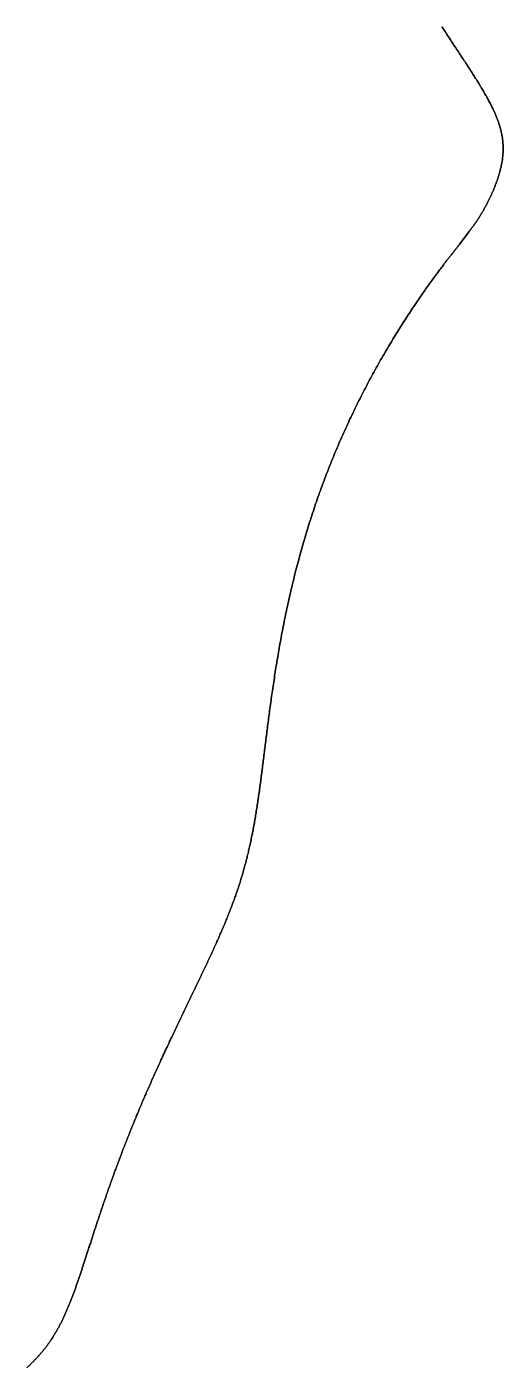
# Model space of a CAD drawing. Header units: inches. Extents: x 130170 to 284068, y 377793 to 804530.
# Drawn here: x 249009 to 249055.8, y 748651.7 to 748783.4 of the extents above; entities that cross this region are included whole.
import ezdxf

# ---------------------------------------------------------------- set-up
doc = ezdxf.new("R2010")
doc.units = ezdxf.units.IN
doc.header["$MEASUREMENT"] = 0
doc.layers.add('muni_il', color=7, linetype='Continuous')

msp = doc.modelspace()

# ---------------------------------------------------------------- linework, layer by layer
at = {"layer": 'muni_il'}
for points in [[(249049.77, 748783.36), (249049.86, 748783.22), (249049.95, 748783.08), (249050.05, 748782.93), (249050.14, 748782.79), (249050.23, 748782.65), (249050.33, 748782.51), (249050.42, 748782.37), (249050.51, 748782.23), (249050.6, 748782.09), (249050.69, 748781.96), (249050.78, 748781.82), (249050.87, 748781.69), (249050.95, 748781.55), (249051.04, 748781.42), (249051.13, 748781.29), (249051.21, 748781.16), (249051.3, 748781.03), (249051.39, 748780.9), (249051.47, 748780.77), (249051.55, 748780.64), (249051.64, 748780.52), (249051.72, 748780.39), (249051.8, 748780.26), (249051.88, 748780.14), (249051.96, 748780.02), (249052.04, 748779.9), (249052.12, 748779.77), (249052.2, 748779.65), (249052.28, 748779.53), (249052.36, 748779.42), (249052.43, 748779.3), (249052.51, 748779.18), (249052.58, 748779.06), (249052.66, 748778.95), (249052.73, 748778.84), (249052.8, 748778.72), (249052.87, 748778.61), (249052.94, 748778.5), (249053.01, 748778.39), (249053.08, 748778.28), (249053.15, 748778.17), (249053.22, 748778.06), (249053.29, 748777.95), (249053.35, 748777.84), (249053.42, 748777.74), (249053.48, 748777.63), (249053.54, 748777.53), (249053.61, 748777.43), (249053.67, 748777.32), (249053.73, 748777.22), (249053.79, 748777.12), (249053.85, 748777.02), (249053.91, 748776.92), (249053.96, 748776.82), (249054.02, 748776.72), (249054.07, 748776.62), (249054.13, 748776.53), (249054.18, 748776.43), (249054.24, 748776.34), (249054.29, 748776.24), (249054.34, 748776.15), (249054.39, 748776.05), (249054.44, 748775.96), (249054.49, 748775.87), (249054.53, 748775.78), (249054.58, 748775.69), (249054.62, 748775.6), (249054.67, 748775.51), (249054.71, 748775.42), (249054.76, 748775.33), (249054.8, 748775.24), (249054.84, 748775.16), (249054.88, 748775.07), (249054.92, 748774.99), (249054.96, 748774.9), (249054.99, 748774.82), (249055.03, 748774.73), (249055.06, 748774.65), (249055.1, 748774.56), (249055.13, 748774.48), (249055.17, 748774.4), (249055.2, 748774.32), (249055.23, 748774.24), (249055.26, 748774.16), (249055.29, 748774.08), (249055.32, 748774), (249055.34, 748773.92), (249055.37, 748773.84), (249055.4, 748773.76), (249055.42, 748773.68), (249055.44, 748773.6), (249055.47, 748773.53), (249055.49, 748773.45), (249055.51, 748773.37), (249055.53, 748773.3), (249055.55, 748773.22), (249055.57, 748773.14), (249055.59, 748773.07), (249055.6, 748772.99), (249055.62, 748772.92), (249055.64, 748772.84), (249055.65, 748772.77), (249055.66, 748772.7), (249055.68, 748772.62), (249055.69, 748772.55), (249055.7, 748772.48), (249055.71, 748772.4), (249055.72, 748772.33), (249055.73, 748772.26), (249055.74, 748772.18), (249055.75, 748772.11), (249055.75, 748772.04), (249055.76, 748771.97), (249055.76, 748771.9), (249055.77, 748771.82), (249055.77, 748771.75), (249055.78, 748771.68), (249055.78, 748771.61), (249055.78, 748771.54), (249055.78, 748771.47), (249055.78, 748771.4), (249055.78, 748771.33), (249055.78, 748771.26), (249055.78, 748771.19), (249055.78, 748771.12), (249055.77, 748771.05), (249055.77, 748770.97), (249055.76, 748770.9), (249055.76, 748770.83), (249055.75, 748770.76), (249055.75, 748770.69), (249055.74, 748770.62), (249055.73, 748770.55), (249055.72, 748770.48), (249055.72, 748770.41), (249055.71, 748770.34), (249055.7, 748770.27), (249055.69, 748770.2), (249055.67, 748770.14), (249055.66, 748770.07), (249055.65, 748770), (249055.64, 748769.93), (249055.62, 748769.86), (249055.61, 748769.79), (249055.6, 748769.72), (249055.58, 748769.65), (249055.57, 748769.58), (249055.55, 748769.51), (249055.53, 748769.44), (249055.52, 748769.37), (249055.5, 748769.3), (249055.48, 748769.23), (249055.46, 748769.16), (249055.44, 748769.09), (249055.42, 748769.02), (249055.4, 748768.95), (249055.38, 748768.88), (249055.36, 748768.81), (249055.34, 748768.75), (249055.32, 748768.68), (249055.3, 748768.61), (249055.28, 748768.54), (249055.26, 748768.47), (249055.23, 748768.4), (249055.21, 748768.33), (249055.19, 748768.26), (249055.16, 748768.2), (249055.14, 748768.13), (249055.11, 748768.06), (249055.09, 748767.99), (249055.06, 748767.92), (249055.04, 748767.86), (249055.01, 748767.79), (249054.98, 748767.72), (249054.96, 748767.65), (249054.93, 748767.59), (249054.9, 748767.52), (249054.88, 748767.45), (249054.85, 748767.39), (249054.82, 748767.32), (249054.79, 748767.25), (249054.76, 748767.19), (249054.74, 748767.12), (249054.71, 748767.06), (249054.68, 748766.99), (249054.65, 748766.93), (249054.62, 748766.86), (249054.59, 748766.8), (249054.56, 748766.73), (249054.53, 748766.67), (249054.5, 748766.61), (249054.47, 748766.55), (249054.44, 748766.48), (249054.41, 748766.42), (249054.38, 748766.36), (249054.35, 748766.3), (249054.32, 748766.24), (249054.29, 748766.18), (249054.26, 748766.12), (249054.23, 748766.06), (249054.2, 748766), (249054.17, 748765.94), (249054.14, 748765.88), (249054.11, 748765.82), (249054.08, 748765.77), (249054.05, 748765.71), (249054.02, 748765.65), (249053.99, 748765.6), (249053.96, 748765.54), (249053.93, 748765.49), (249053.9, 748765.44), (249053.87, 748765.38), (249053.84, 748765.33), (249053.81, 748765.28), (249053.78, 748765.23), (249053.75, 748765.18), (249053.72, 748765.13), (249053.69, 748765.08), (249053.66, 748765.03), (249053.63, 748764.98), (249053.6, 748764.93), (249053.57, 748764.88), (249053.55, 748764.84), (249053.52, 748764.79), (249053.49, 748764.75), (249053.46, 748764.7), (249053.43, 748764.66), (249053.41, 748764.62), (249053.38, 748764.57), (249053.35, 748764.53), (249053.33, 748764.49), (249053.3, 748764.45), (249053.27, 748764.41), (249053.25, 748764.37), (249053.22, 748764.33), (249053.2, 748764.29), (249053.17, 748764.26), (249053.15, 748764.22), (249053.12, 748764.18), (249053.1, 748764.15), (249053.07, 748764.11), (249053.05, 748764.08), (249053.02, 748764.05), (249053, 748764.01), (249052.98, 748763.98), (249052.95, 748763.95), (249052.93, 748763.91), (249052.91, 748763.88), (249052.89, 748763.85), (249052.86, 748763.82), (249052.84, 748763.79), (249052.82, 748763.76), (249052.8, 748763.73), (249052.78, 748763.71), (249052.76, 748763.68), (249052.73, 748763.65), (249052.71, 748763.62), (249052.69, 748763.59), (249052.67, 748763.57), (249052.65, 748763.54), (249052.63, 748763.52), (249052.61, 748763.49), (249052.59, 748763.46), (249052.58, 748763.44), (249052.56, 748763.42), (249052.54, 748763.39), (249052.52, 748763.37), (249052.5, 748763.34), (249052.48, 748763.32), (249052.47, 748763.3), (249052.45, 748763.28), (249052.43, 748763.25), (249052.42, 748763.23), (249052.4, 748763.21), (249051.46, 748761.96), (249051.41, 748761.89), (249051.38, 748761.86), (249051.36, 748761.82), (249051.33, 748761.79), (249051.31, 748761.76), (249051.29, 748761.73), (249051.26, 748761.69), (249051.24, 748761.66), (249051.21, 748761.63), (249051.19, 748761.6), (249051.17, 748761.57), (249051.14, 748761.54), (249051.12, 748761.51), (249051.09, 748761.48), (249051.07, 748761.45), (249051.04, 748761.41), (249051.02, 748761.38), (249050.99, 748761.34), (249050.96, 748761.31), (249050.93, 748761.27), (249050.9, 748761.23), (249050.87, 748761.19), (249050.83, 748761.15), (249050.8, 748761.1), (249050.76, 748761.06), (249050.73, 748761.01), (249050.69, 748760.96), (249050.65, 748760.91), (249050.6, 748760.86), (249050.56, 748760.8), (249050.52, 748760.75), (249050.47, 748760.69), (249050.42, 748760.63), (249050.37, 748760.56), (249050.32, 748760.5), (249050.27, 748760.43), (249050.21, 748760.36), (249050.16, 748760.29), (249050.1, 748760.21), (249050.04, 748760.14), (249049.98, 748760.06), (249049.92, 748759.97), (249049.85, 748759.89), (249049.79, 748759.8), (249049.72, 748759.71), (249049.65, 748759.62), (249049.58, 748759.53), (249049.51, 748759.43), (249049.44, 748759.34), (249049.36, 748759.23), (249049.29, 748759.13), (249049.21, 748759.03), (249049.13, 748758.92), (249049.05, 748758.81), (249048.97, 748758.7), (249048.88, 748758.58), (249048.8, 748758.47), (249048.71, 748758.35), (249048.63, 748758.23), (249048.54, 748758.1), (249048.45, 748757.98), (249048.36, 748757.85), (249048.27, 748757.72), (249048.17, 748757.59), (249048.08, 748757.46), (249047.99, 748757.32), (249047.89, 748757.19), (249047.79, 748757.05), (249047.7, 748756.91), (249047.6, 748756.76), (249047.5, 748756.62), (249047.4, 748756.47), (249047.3, 748756.33), (249047.2, 748756.18), (249047.1, 748756.02), (249046.99, 748755.87), (249046.89, 748755.72), (249046.79, 748755.56), (249046.68, 748755.4), (249046.58, 748755.24), (249046.47, 748755.08), (249046.37, 748754.92), (249046.26, 748754.76), (249046.16, 748754.59), (249046.05, 748754.42), (249045.94, 748754.25), (249045.83, 748754.09), (249045.73, 748753.91), (249045.62, 748753.74), (249045.51, 748753.57), (249045.4, 748753.39), (249045.29, 748753.22), (249045.18, 748753.04), (249045.07, 748752.86), (249044.96, 748752.68), (249044.85, 748752.5), (249044.75, 748752.32), (249044.64, 748752.14), (249044.53, 748751.95), (249044.42, 748751.77), (249044.31, 748751.58), (249044.2, 748751.4), (249044.09, 748751.21), (249043.98, 748751.02), (249043.87, 748750.83), (249043.76, 748750.64), (249043.65, 748750.45), (249043.54, 748750.25), (249043.44, 748750.06), (249043.33, 748749.87), (249043.22, 748749.67), (249043.11, 748749.48), (249043, 748749.28), (249042.9, 748749.08), (249042.79, 748748.88), (249042.68, 748748.68), (249042.58, 748748.48), (249042.47, 748748.28), (249042.36, 748748.08), (249042.26, 748747.88), (249042.15, 748747.68), (249042.05, 748747.48), (249041.94, 748747.27), (249041.84, 748747.07), (249041.74, 748746.86), (249041.63, 748746.66), (249041.53, 748746.45), (249041.43, 748746.24), (249041.33, 748746.04), (249041.22, 748745.83), (249041.12, 748745.62), (249041.02, 748745.41), (249040.92, 748745.2), (249040.82, 748744.99), (249040.72, 748744.78), (249040.63, 748744.57), (249040.53, 748744.36), (249040.43, 748744.15), (249040.33, 748743.93), (249040.24, 748743.72), (249040.14, 748743.51), (249040.04, 748743.29), (249039.95, 748743.08), (249039.86, 748742.86), (249039.76, 748742.65), (249039.67, 748742.43), (249039.58, 748742.22), (249039.48, 748742), (249039.39, 748741.79), (249039.3, 748741.57), (249039.21, 748741.35), (249039.12, 748741.13), (249039.03, 748740.92), (249038.94, 748740.7), (249038.86, 748740.48), (249038.77, 748740.26), (249038.68, 748740.04), (249038.6, 748739.82), (249038.51, 748739.6), (249038.43, 748739.38), (249038.34, 748739.16), (249038.26, 748738.94), (249038.18, 748738.72), (249038.09, 748738.5), (249038.01, 748738.28), (249037.93, 748738.06), (249037.85, 748737.83), (249037.77, 748737.61), (249037.69, 748737.39), (249037.61, 748737.17), (249037.54, 748736.95), (249037.46, 748736.72), (249037.38, 748736.5), (249037.31, 748736.28), (249037.23, 748736.05), (249037.16, 748735.83), (249037.08, 748735.61), (249037.01, 748735.38), (249036.94, 748735.16), (249036.87, 748734.94), (249036.79, 748734.71), (249036.72, 748734.49), (249036.65, 748734.26), (249036.59, 748734.04), (249036.52, 748733.82), (249036.45, 748733.59), (249036.38, 748733.37), (249036.32, 748733.14), (249036.25, 748732.92), (249036.18, 748732.7), (249036.12, 748732.47), (249036.06, 748732.25), (249035.99, 748732.02), (249035.93, 748731.8), (249035.87, 748731.57), (249035.81, 748731.35), (249035.75, 748731.13), (249035.69, 748730.9), (249035.63, 748730.68), (249035.57, 748730.46), (249035.51, 748730.23), (249035.45, 748730.01), (249035.39, 748729.78), (249035.34, 748729.56), (249035.28, 748729.34), (249035.23, 748729.11), (249035.17, 748728.89), (249035.12, 748728.67), (249035.07, 748728.45), (249035.01, 748728.22), (249034.96, 748728), (249034.91, 748727.78), (249034.86, 748727.56), (249034.81, 748727.34), (249034.76, 748727.12), (249034.71, 748726.89), (249034.66, 748726.67), (249034.61, 748726.45), (249034.57, 748726.23), (249034.52, 748726.01), (249034.47, 748725.79), (249034.43, 748725.58), (249034.38, 748725.36), (249034.34, 748725.14), (249034.29, 748724.92), (249034.25, 748724.7), (249034.21, 748724.48), (249034.17, 748724.27), (249034.12, 748724.05), (249034.08, 748723.84), (249034.04, 748723.62), (249034, 748723.4), (249033.96, 748723.19), (249033.92, 748722.98), (249033.88, 748722.76), (249033.85, 748722.55), (249033.81, 748722.33), (249033.77, 748722.12), (249033.74, 748721.91), (249033.7, 748721.7), (249033.66, 748721.49), (249033.63, 748721.31), (249033.63, 748721.28), (249033.59, 748721.07), (249033.56, 748720.86), (249033.52, 748720.65), (249033.49, 748720.44), (249033.46, 748720.23), (249033.42, 748720.03), (249033.39, 748719.82), (249033.36, 748719.62), (249033.33, 748719.41), (249033.3, 748719.21), (249033.27, 748719), (249033.24, 748718.8), (249033.21, 748718.6), (249033.18, 748718.39), (249033.15, 748718.19), (249033.12, 748717.99), (249033.09, 748717.79), (249033.06, 748717.59), (249033.03, 748717.4), (249033.01, 748717.2), (249032.98, 748717), (249032.95, 748716.8), (249032.93, 748716.61), (249032.9, 748716.41), (249032.87, 748716.22), (249032.85, 748716.03), (249032.82, 748715.83), (249032.8, 748715.64), (249032.77, 748715.45), (249032.75, 748715.26), (249032.72, 748715.07), (249032.7, 748714.88), (249032.67, 748714.7), (249032.65, 748714.51), (249032.62, 748714.32), (249032.6, 748714.14), (249032.58, 748713.95), (249032.55, 748713.77), (249032.53, 748713.59), (249032.51, 748713.4), (249032.49, 748713.22), (249032.46, 748713.04), (249032.44, 748712.86), (249032.42, 748712.68), (249032.4, 748712.5), (249032.37, 748712.33), (249032.35, 748712.15), (249032.33, 748711.97), (249032.31, 748711.8), (249032.29, 748711.63), (249032.26, 748711.45), (249032.24, 748711.28), (249032.22, 748711.11), (249032.2, 748710.94), (249032.18, 748710.77), (249032.16, 748710.6), (249032.14, 748710.43), (249032.11, 748710.26), (249032.09, 748710.1), (249032.07, 748709.93), (249032.05, 748709.77), (249032.03, 748709.6), (249032.01, 748709.44), (249031.99, 748709.28), (249031.96, 748709.11), (249031.94, 748708.95), (249031.92, 748708.79), (249031.9, 748708.63), (249031.88, 748708.47), (249031.86, 748708.32), (249031.83, 748708.16), (249031.81, 748708), (249031.79, 748707.85), (249031.77, 748707.69), (249031.75, 748707.54), (249031.72, 748707.39), (249031.7, 748707.23), (249031.68, 748707.08), (249031.65, 748706.93), (249031.63, 748706.78), (249031.61, 748706.63), (249031.58, 748706.48), (249031.56, 748706.33), (249031.54, 748706.19), (249031.51, 748706.04), (249031.49, 748705.89), (249031.47, 748705.75), (249031.44, 748705.6), (249031.42, 748705.46), (249031.39, 748705.31), (249031.37, 748705.17), (249031.34, 748705.03), (249031.32, 748704.89), (249031.29, 748704.75), (249031.26, 748704.61), (249031.24, 748704.47), (249031.21, 748704.33), (249031.18, 748704.19), (249031.16, 748704.05), (249031.13, 748703.91), (249031.1, 748703.77), (249031.07, 748703.64), (249031.05, 748703.5), (249031.02, 748703.37), (249030.99, 748703.23), (249030.96, 748703.1), (249030.93, 748702.96), (249030.9, 748702.83), (249030.87, 748702.7), (249030.84, 748702.56), (249030.81, 748702.43), (249030.78, 748702.3), (249030.75, 748702.17), (249030.71, 748702.04), (249030.68, 748701.91), (249030.65, 748701.78), (249030.62, 748701.65), (249030.58, 748701.52), (249030.55, 748701.39), (249030.52, 748701.26), (249030.48, 748701.13), (249030.45, 748701), (249030.41, 748700.87), (249030.38, 748700.75), (249030.34, 748700.62), (249030.31, 748700.49), (249030.27, 748700.37), (249030.24, 748700.24), (249030.2, 748700.11), (249030.16, 748699.99), (249030.12, 748699.86), (249030.09, 748699.74), (249030.05, 748699.61), (249030.01, 748699.49), (249029.97, 748699.36), (249029.93, 748699.24), (249029.89, 748699.11), (249029.85, 748698.99), (249029.81, 748698.86), (249029.77, 748698.74), (249029.72, 748698.61), (249029.68, 748698.49), (249029.64, 748698.37), (249029.6, 748698.24), (249029.55, 748698.12), (249029.51, 748697.99), (249029.47, 748697.87), (249029.42, 748697.75), (249029.38, 748697.62), (249029.33, 748697.5), (249029.29, 748697.38), (249029.24, 748697.25), (249029.2, 748697.13), (249029.15, 748697.01), (249029.1, 748696.88), (249029.06, 748696.76), (249029.01, 748696.64), (249028.96, 748696.51), (249028.91, 748696.39), (249028.86, 748696.27), (249028.81, 748696.14), (249028.76, 748696.02), (249028.71, 748695.89), (249028.66, 748695.77), (249028.61, 748695.65), (249028.56, 748695.52), (249028.51, 748695.4), (249028.46, 748695.27), (249028.41, 748695.15), (249028.35, 748695.02), (249028.3, 748694.9), (249028.25, 748694.77), (249028.19, 748694.65), (249028.14, 748694.52), (249028.09, 748694.4), (249028.03, 748694.27), (249027.98, 748694.15), (249027.92, 748694.02), (249027.87, 748693.9), (249027.81, 748693.77), (249027.75, 748693.64), (249027.7, 748693.52), (249027.64, 748693.39), (249027.58, 748693.27), (249027.53, 748693.14), (249027.47, 748693.01), (249027.41, 748692.88), (249027.35, 748692.76), (249027.3, 748692.63), (249027.24, 748692.5), (249027.18, 748692.37), (249027.12, 748692.24), (249027.06, 748692.12), (249027, 748691.99), (249026.94, 748691.86), (249026.88, 748691.73), (249026.82, 748691.6), (249026.76, 748691.47), (249026.7, 748691.34), (249026.63, 748691.21), (249026.57, 748691.08), (249026.51, 748690.95), (249026.45, 748690.82), (249026.39, 748690.69), (249026.33, 748690.55), (249026.26, 748690.42), (249026.2, 748690.29), (249026.14, 748690.16), (249026.07, 748690.03), (249026.01, 748689.9), (249025.95, 748689.76), (249025.88, 748689.63), (249025.82, 748689.5), (249025.76, 748689.36), (249025.69, 748689.23), (249025.63, 748689.1), (249025.56, 748688.96), (249025.5, 748688.83), (249025.43, 748688.69), (249025.37, 748688.56), (249025.3, 748688.42), (249025.24, 748688.29), (249025.17, 748688.15), (249025.11, 748688.02), (249025.04, 748687.88), (249024.98, 748687.75), (249024.91, 748687.61), (249024.85, 748687.47), (249024.78, 748687.34), (249024.71, 748687.2), (249024.65, 748687.06), (249024.58, 748686.93), (249024.52, 748686.79), (249024.45, 748686.65), (249024.39, 748686.51), (249024.32, 748686.38), (249024.25, 748686.24), (249024.19, 748686.1), (249024.12, 748685.96), (249024.05, 748685.82), (249023.99, 748685.69), (249023.92, 748685.55), (249023.86, 748685.41), (249023.79, 748685.27), (249023.72, 748685.13), (249023.66, 748684.99), (249023.59, 748684.85), (249023.52, 748684.71), (249023.46, 748684.57), (249023.39, 748684.43), (249023.33, 748684.29), (249023.26, 748684.15), (249023.19, 748684.01), (249023.13, 748683.87), (249023.06, 748683.73), (249023, 748683.59), (249022.93, 748683.45), (249022.87, 748683.31), (249022.8, 748683.17), (249022.73, 748683.03), (249022.67, 748682.89), (249022.6, 748682.75), (249022.54, 748682.61), (249022.47, 748682.46), (249022.41, 748682.32), (249022.34, 748682.18), (249022.28, 748682.04), (249022.21, 748681.9), (249022.15, 748681.76), (249022.08, 748681.62), (249022.02, 748681.48), (249021.96, 748681.34), (249021.89, 748681.19), (249021.83, 748681.05), (249021.76, 748680.91), (249021.7, 748680.77), (249021.64, 748680.63), (249021.57, 748680.49), (249021.51, 748680.35), (249021.45, 748680.21), (249021.38, 748680.07), (249021.32, 748679.92), (249021.26, 748679.78), (249021.2, 748679.64), (249021.14, 748679.5), (249021.07, 748679.36), (249021.01, 748679.22), (249020.95, 748679.08), (249020.89, 748678.94), (249020.83, 748678.8), (249020.77, 748678.66), (249020.71, 748678.52), (249020.64, 748678.38), (249020.58, 748678.24), (249020.52, 748678.1), (249020.46, 748677.96), (249020.4, 748677.82), (249020.34, 748677.68), (249020.29, 748677.54), (249020.23, 748677.4), (249020.17, 748677.26), (249020.11, 748677.12), (249020.05, 748676.98), (249019.99, 748676.84), (249019.93, 748676.7), (249019.88, 748676.56), (249019.82, 748676.43), (249019.76, 748676.29), (249019.7, 748676.15), (249019.65, 748676.01), (249019.59, 748675.87), (249019.54, 748675.74), (249019.48, 748675.6), (249019.42, 748675.46), (249019.37, 748675.32), (249019.31, 748675.19), (249019.26, 748675.05), (249019.2, 748674.91), (249019.15, 748674.78), (249019.09, 748674.64), (249019.04, 748674.51), (249018.99, 748674.37), (249018.93, 748674.24), (249018.88, 748674.1), (249018.83, 748673.97), (249018.77, 748673.83), (249018.72, 748673.7), (249018.67, 748673.56), (249018.62, 748673.43), (249018.56, 748673.3), (249018.51, 748673.16), (249018.46, 748673.03), (249018.41, 748672.9), (249018.36, 748672.76), (249018.31, 748672.63), (249018.26, 748672.5), (249018.21, 748672.37), (249018.16, 748672.24), (249018.11, 748672.1), (249018.06, 748671.97), (249018.01, 748671.84), (249017.96, 748671.71), (249017.91, 748671.58), (249017.87, 748671.45), (249017.82, 748671.32), (249017.77, 748671.19), (249017.72, 748671.07), (249017.68, 748670.94), (249017.63, 748670.81), (249017.58, 748670.68), (249017.54, 748670.55), (249017.49, 748670.43), (249017.45, 748670.3), (249017.4, 748670.17), (249017.35, 748670.05), (249017.31, 748669.92), (249017.26, 748669.8), (249017.22, 748669.67), (249017.18, 748669.55), (249017.13, 748669.42), (249017.09, 748669.3), (249017.04, 748669.17), (249017, 748669.05), (249016.96, 748668.93), (249016.91, 748668.8), (249016.87, 748668.68), (249016.83, 748668.56), (249016.79, 748668.44), (249016.75, 748668.32), (249016.7, 748668.2), (249016.66, 748668.08), (249016.62, 748667.96), (249016.58, 748667.84), (249016.54, 748667.72), (249016.5, 748667.6), (249016.46, 748667.48), (249016.42, 748667.36), (249016.38, 748667.24), (249016.34, 748667.12), (249016.3, 748667.01), (249016.26, 748666.89), (249016.22, 748666.77), (249016.18, 748666.66), (249016.15, 748666.54), (249016.11, 748666.43), (249016.07, 748666.31), (249016.03, 748666.2), (249015.99, 748666.08), (249015.96, 748665.97), (249015.92, 748665.86), (249015.88, 748665.74), (249015.84, 748665.63), (249015.81, 748665.52), (249015.77, 748665.41), (249015.73, 748665.3), (249015.7, 748665.19), (249015.66, 748665.08), (249015.63, 748664.97), (249015.59, 748664.86), (249015.56, 748664.75), (249015.52, 748664.64), (249015.48, 748664.53), (249015.45, 748664.42), (249015.41, 748664.31), (249015.38, 748664.21), (249015.35, 748664.1), (249015.31, 748663.99), (249015.28, 748663.89), (249015.24, 748663.78), (249015.21, 748663.68), (249015.18, 748663.57), (249015.14, 748663.47), (249015.11, 748663.36), (249015.07, 748663.26), (249015.04, 748663.16), (249015.01, 748663.06), (249014.98, 748662.95), (249014.94, 748662.85), (249014.91, 748662.75), (249014.88, 748662.65), (249014.84, 748662.55), (249014.81, 748662.45), (249014.78, 748662.35), (249014.75, 748662.25), (249014.71, 748662.15), (249014.68, 748662.05), (249014.65, 748661.95), (249014.62, 748661.86), (249014.59, 748661.76), (249014.56, 748661.66), (249014.52, 748661.57), (249014.49, 748661.47), (249014.46, 748661.38), (249014.43, 748661.28), (249014.4, 748661.19), (249014.37, 748661.09), (249014.34, 748661), (249014.3, 748660.9), (249014.27, 748660.81), (249014.24, 748660.72), (249014.21, 748660.63), (249014.18, 748660.54), (249014.15, 748660.44), (249014.12, 748660.35), (249014.09, 748660.26), (249014.06, 748660.17), (249014.03, 748660.08), (249013.99, 748659.99), (249013.96, 748659.9), (249013.93, 748659.82), (249013.9, 748659.73), (249013.87, 748659.64), (249013.84, 748659.55), (249013.81, 748659.47), (249013.78, 748659.38), (249013.75, 748659.29), (249013.72, 748659.21), (249013.68, 748659.12), (249013.65, 748659.04), (249013.62, 748658.95), (249013.59, 748658.87), (249013.56, 748658.79), (249013.53, 748658.7), (249013.5, 748658.62), (249013.47, 748658.54), (249013.43, 748658.46), (249013.4, 748658.37), (249013.37, 748658.29), (249013.34, 748658.21), (249013.31, 748658.13), (249013.28, 748658.05), (249013.24, 748657.97), (249013.21, 748657.89), (249013.18, 748657.81), (249013.15, 748657.73), (249013.11, 748657.66), (249013.08, 748657.58), (249013.05, 748657.5), (249013.02, 748657.42), (249012.98, 748657.35), (249012.95, 748657.27), (249012.92, 748657.19), (249012.88, 748657.12), (249012.85, 748657.04), (249012.82, 748656.97), (249012.78, 748656.89), (249012.75, 748656.82), (249012.72, 748656.74), (249012.68, 748656.67), (249012.65, 748656.6), (249012.61, 748656.52), (249012.58, 748656.45), (249012.54, 748656.38), (249012.51, 748656.31), (249012.47, 748656.23), (249012.44, 748656.16), (249012.4, 748656.09), (249012.36, 748656.02), (249012.33, 748655.95), (249012.29, 748655.88), (249012.25, 748655.81), (249012.22, 748655.74), (249012.18, 748655.67), (249012.14, 748655.6), (249012.1, 748655.53), (249012.07, 748655.46), (249012.03, 748655.4), (249011.99, 748655.33), (249011.95, 748655.26), (249011.91, 748655.19), (249011.87, 748655.13), (249011.83, 748655.06), (249011.79, 748654.99), (249011.75, 748654.93), (249011.71, 748654.86), (249011.67, 748654.8), (249011.63, 748654.73), (249011.59, 748654.66), (249011.55, 748654.6), (249011.5, 748654.53), (249011.46, 748654.47), (249011.42, 748654.41), (249011.37, 748654.34), (249011.33, 748654.28), (249011.29, 748654.21), (249011.24, 748654.15), (249011.2, 748654.09), (249011.15, 748654.02), (249011.11, 748653.96), (249011.06, 748653.9), (249011.01, 748653.84), (249010.97, 748653.77), (249010.92, 748653.71), (249010.87, 748653.65), (249010.83, 748653.59), (249010.78, 748653.53), (249010.73, 748653.47), (249010.68, 748653.4), (249010.63, 748653.34), (249010.58, 748653.28), (249010.53, 748653.22), (249010.48, 748653.16), (249010.43, 748653.1), (249010.38, 748653.04), (249010.32, 748652.98), (249010.27, 748652.92), (249010.22, 748652.86), (249010.16, 748652.8), (249010.11, 748652.74), (249010.05, 748652.68), (249010, 748652.62), (249009.94, 748652.56), (249009.89, 748652.5), (249009.83, 748652.44), (249009.77, 748652.39), (249009.72, 748652.33), (249009.66, 748652.27), (249009.6, 748652.21), (249009.54, 748652.15), (249009.48, 748652.09), (249009.42, 748652.03), (249009.36, 748651.97), (249009.3, 748651.91), (249009.24, 748651.86), (249009.17, 748651.8), (249009.11, 748651.74), (249009.05, 748651.68)], [(249009.05, 748651.68), (249009.11, 748651.74), (249009.17, 748651.8), (249009.24, 748651.86), (249009.3, 748651.91), (249009.36, 748651.97), (249009.42, 748652.03), (249009.48, 748652.09), (249009.54, 748652.15), (249009.6, 748652.21), (249009.66, 748652.27), (249009.72, 748652.33), (249009.77, 748652.39), (249009.83, 748652.44), (249009.89, 748652.5), (249009.94, 748652.56), (249010, 748652.62), (249010.05, 748652.68), (249010.11, 748652.74), (249010.16, 748652.8), (249010.22, 748652.86), (249010.27, 748652.92), (249010.32, 748652.98), (249010.38, 748653.04), (249010.43, 748653.1), (249010.48, 748653.16), (249010.53, 748653.22), (249010.58, 748653.28), (249010.63, 748653.34), (249010.68, 748653.4), (249010.73, 748653.47), (249010.78, 748653.53), (249010.83, 748653.59), (249010.87, 748653.65), (249010.92, 748653.71), (249010.97, 748653.77), (249011.01, 748653.84), (249011.06, 748653.9), (249011.11, 748653.96), (249011.15, 748654.02), (249011.2, 748654.09), (249011.24, 748654.15), (249011.29, 748654.21), (249011.33, 748654.28), (249011.37, 748654.34), (249011.42, 748654.41), (249011.46, 748654.47), (249011.5, 748654.53), (249011.55, 748654.6), (249011.59, 748654.66), (249011.63, 748654.73), (249011.67, 748654.8), (249011.71, 748654.86), (249011.75, 748654.93), (249011.79, 748654.99), (249011.83, 748655.06), (249011.87, 748655.13), (249011.91, 748655.19), (249011.95, 748655.26), (249011.99, 748655.33), (249012.03, 748655.4), (249012.07, 748655.46), (249012.1, 748655.53), (249012.14, 748655.6), (249012.18, 748655.67), (249012.22, 748655.74), (249012.25, 748655.81), (249012.29, 748655.88), (249012.33, 748655.95), (249012.36, 748656.02), (249012.4, 748656.09), (249012.44, 748656.16), (249012.47, 748656.23), (249012.51, 748656.31), (249012.54, 748656.38), (249012.58, 748656.45), (249012.61, 748656.52), (249012.65, 748656.6), (249012.68, 748656.67), (249012.72, 748656.74), (249012.75, 748656.82), (249012.78, 748656.89), (249012.82, 748656.97), (249012.85, 748657.04), (249012.88, 748657.12), (249012.92, 748657.19), (249012.95, 748657.27), (249012.98, 748657.35), (249013.02, 748657.42), (249013.05, 748657.5), (249013.08, 748657.58), (249013.11, 748657.66), (249013.15, 748657.73), (249013.18, 748657.81), (249013.21, 748657.89), (249013.24, 748657.97), (249013.28, 748658.05), (249013.31, 748658.13), (249013.34, 748658.21), (249013.37, 748658.29), (249013.4, 748658.37), (249013.43, 748658.46), (249013.47, 748658.54), (249013.5, 748658.62), (249013.53, 748658.7), (249013.56, 748658.79), (249013.59, 748658.87), (249013.62, 748658.95), (249013.65, 748659.04), (249013.68, 748659.12), (249013.72, 748659.21), (249013.75, 748659.29), (249013.78, 748659.38), (249013.81, 748659.47), (249013.84, 748659.55), (249013.87, 748659.64), (249013.9, 748659.73), (249013.93, 748659.82), (249013.96, 748659.9), (249013.99, 748659.99), (249014.03, 748660.08), (249014.06, 748660.17), (249014.09, 748660.26), (249014.12, 748660.35), (249014.15, 748660.44), (249014.18, 748660.54), (249014.21, 748660.63), (249014.24, 748660.72), (249014.27, 748660.81), (249014.3, 748660.9), (249014.34, 748661), (249014.37, 748661.09), (249014.4, 748661.19), (249014.43, 748661.28), (249014.46, 748661.38), (249014.49, 748661.47), (249014.52, 748661.57), (249014.56, 748661.66), (249014.59, 748661.76), (249014.62, 748661.86), (249014.65, 748661.95), (249014.68, 748662.05), (249014.71, 748662.15), (249014.75, 748662.25), (249014.78, 748662.35), (249014.81, 748662.45), (249014.84, 748662.55), (249014.88, 748662.65), (249014.91, 748662.75), (249014.94, 748662.85), (249014.98, 748662.95), (249015.01, 748663.06), (249015.04, 748663.16), (249015.07, 748663.26), (249015.11, 748663.36), (249015.14, 748663.47), (249015.18, 748663.57), (249015.21, 748663.68), (249015.24, 748663.78), (249015.28, 748663.89), (249015.31, 748663.99), (249015.35, 748664.1), (249015.38, 748664.21), (249015.41, 748664.31), (249015.45, 748664.42), (249015.48, 748664.53), (249015.52, 748664.64), (249015.56, 748664.75), (249015.59, 748664.86), (249015.63, 748664.97), (249015.66, 748665.08), (249015.7, 748665.19), (249015.73, 748665.3), (249015.77, 748665.41), (249015.81, 748665.52), (249015.84, 748665.63), (249015.88, 748665.74), (249015.92, 748665.86), (249015.96, 748665.97), (249015.99, 748666.08), (249016.03, 748666.2), (249016.07, 748666.31), (249016.11, 748666.43), (249016.15, 748666.54), (249016.18, 748666.66), (249016.22, 748666.77), (249016.26, 748666.89), (249016.3, 748667.01), (249016.34, 748667.12), (249016.38, 748667.24), (249016.42, 748667.36), (249016.46, 748667.48), (249016.5, 748667.6), (249016.54, 748667.72), (249016.58, 748667.84), (249016.62, 748667.96), (249016.66, 748668.08), (249016.7, 748668.2), (249016.75, 748668.32), (249016.79, 748668.44), (249016.83, 748668.56), (249016.87, 748668.68), (249016.91, 748668.8), (249016.96, 748668.93), (249017, 748669.05), (249017.04, 748669.17), (249017.09, 748669.3), (249017.13, 748669.42), (249017.18, 748669.55), (249017.22, 748669.67), (249017.26, 748669.8), (249017.31, 748669.92), (249017.35, 748670.05), (249017.4, 748670.17), (249017.45, 748670.3), (249017.49, 748670.43), (249017.54, 748670.55), (249017.58, 748670.68), (249017.63, 748670.81), (249017.68, 748670.94), (249017.72, 748671.07), (249017.77, 748671.19), (249017.82, 748671.32), (249017.87, 748671.45), (249017.91, 748671.58), (249017.96, 748671.71), (249018.01, 748671.84), (249018.06, 748671.97), (249018.11, 748672.1), (249018.16, 748672.24), (249018.21, 748672.37), (249018.26, 748672.5), (249018.31, 748672.63), (249018.36, 748672.76), (249018.41, 748672.9), (249018.46, 748673.03), (249018.51, 748673.16), (249018.56, 748673.3), (249018.62, 748673.43), (249018.67, 748673.56), (249018.72, 748673.7), (249018.77, 748673.83), (249018.83, 748673.97), (249018.88, 748674.1), (249018.93, 748674.24), (249018.99, 748674.37), (249019.04, 748674.51), (249019.09, 748674.64), (249019.15, 748674.78), (249019.2, 748674.91), (249019.26, 748675.05), (249019.31, 748675.19), (249019.37, 748675.32), (249019.42, 748675.46), (249019.48, 748675.6), (249019.54, 748675.74), (249019.59, 748675.87), (249019.65, 748676.01), (249019.7, 748676.15), (249019.76, 748676.29), (249019.82, 748676.43), (249019.88, 748676.56), (249019.93, 748676.7), (249019.99, 748676.84), (249020.05, 748676.98), (249020.11, 748677.12), (249020.17, 748677.26), (249020.23, 748677.4), (249020.29, 748677.54), (249020.34, 748677.68), (249020.4, 748677.82), (249020.46, 748677.96), (249020.52, 748678.1), (249020.58, 748678.24), (249020.64, 748678.38), (249020.71, 748678.52), (249020.77, 748678.66), (249020.83, 748678.8), (249020.89, 748678.94), (249020.95, 748679.08), (249021.01, 748679.22), (249021.07, 748679.36), (249021.14, 748679.5), (249021.2, 748679.64), (249021.26, 748679.78), (249021.32, 748679.92), (249021.38, 748680.07), (249021.45, 748680.21), (249021.51, 748680.35), (249021.57, 748680.49), (249021.64, 748680.63), (249021.7, 748680.77), (249021.76, 748680.91), (249021.83, 748681.05), (249021.89, 748681.19), (249021.96, 748681.34), (249022.02, 748681.48), (249022.08, 748681.62), (249022.15, 748681.76), (249022.21, 748681.9), (249022.28, 748682.04), (249022.34, 748682.18), (249022.41, 748682.32), (249022.47, 748682.46), (249022.54, 748682.61), (249022.6, 748682.75), (249022.67, 748682.89), (249022.73, 748683.03), (249022.8, 748683.17), (249022.87, 748683.31), (249022.93, 748683.45), (249023, 748683.59), (249023.06, 748683.73), (249023.13, 748683.87), (249023.19, 748684.01), (249023.26, 748684.15), (249023.33, 748684.29), (249023.39, 748684.43), (249023.46, 748684.57), (249023.52, 748684.71), (249023.59, 748684.85), (249023.66, 748684.99), (249023.72, 748685.13), (249023.79, 748685.27), (249023.86, 748685.41), (249023.92, 748685.55), (249023.99, 748685.69), (249024.05, 748685.82), (249024.12, 748685.96), (249024.19, 748686.1), (249024.25, 748686.24), (249024.32, 748686.38), (249024.39, 748686.51), (249024.45, 748686.65), (249024.52, 748686.79), (249024.58, 748686.93), (249024.65, 748687.06), (249024.71, 748687.2), (249024.78, 748687.34), (249024.85, 748687.47), (249024.91, 748687.61), (249024.98, 748687.75), (249025.04, 748687.88), (249025.11, 748688.02), (249025.17, 748688.15), (249025.24, 748688.29), (249025.3, 748688.42), (249025.37, 748688.56), (249025.43, 748688.69), (249025.5, 748688.83), (249025.56, 748688.96), (249025.63, 748689.1), (249025.69, 748689.23), (249025.76, 748689.36), (249025.82, 748689.5), (249025.88, 748689.63), (249025.95, 748689.76), (249026.01, 748689.9), (249026.07, 748690.03), (249026.14, 748690.16), (249026.2, 748690.29), (249026.26, 748690.42), (249026.33, 748690.55), (249026.39, 748690.69), (249026.45, 748690.82), (249026.51, 748690.95), (249026.57, 748691.08), (249026.63, 748691.21), (249026.7, 748691.34), (249026.76, 748691.47), (249026.82, 748691.6), (249026.88, 748691.73), (249026.94, 748691.86), (249027, 748691.99), (249027.06, 748692.12), (249027.12, 748692.24), (249027.18, 748692.37), (249027.24, 748692.5), (249027.3, 748692.63), (249027.35, 748692.76), (249027.41, 748692.88), (249027.47, 748693.01), (249027.53, 748693.14), (249027.58, 748693.27), (249027.64, 748693.39), (249027.7, 748693.52), (249027.75, 748693.64), (249027.81, 748693.77), (249027.87, 748693.9), (249027.92, 748694.02), (249027.98, 748694.15), (249028.03, 748694.27), (249028.09, 748694.4), (249028.14, 748694.52), (249028.19, 748694.65), (249028.25, 748694.77), (249028.3, 748694.9), (249028.35, 748695.02), (249028.41, 748695.15), (249028.46, 748695.27), (249028.51, 748695.4), (249028.56, 748695.52), (249028.61, 748695.65), (249028.66, 748695.77), (249028.71, 748695.89), (249028.76, 748696.02), (249028.81, 748696.14), (249028.86, 748696.27), (249028.91, 748696.39), (249028.96, 748696.51), (249029.01, 748696.64), (249029.06, 748696.76), (249029.1, 748696.88), (249029.15, 748697.01), (249029.2, 748697.13), (249029.24, 748697.25), (249029.29, 748697.38), (249029.33, 748697.5), (249029.38, 748697.62), (249029.42, 748697.75), (249029.47, 748697.87), (249029.51, 748697.99), (249029.55, 748698.12), (249029.6, 748698.24), (249029.64, 748698.37), (249029.68, 748698.49), (249029.72, 748698.61), (249029.77, 748698.74), (249029.81, 748698.86), (249029.85, 748698.99), (249029.89, 748699.11), (249029.93, 748699.24), (249029.97, 748699.36), (249030.01, 748699.49), (249030.05, 748699.61), (249030.09, 748699.74), (249030.12, 748699.86), (249030.16, 748699.99), (249030.2, 748700.11), (249030.24, 748700.24), (249030.27, 748700.37), (249030.31, 748700.49), (249030.34, 748700.62), (249030.38, 748700.75), (249030.41, 748700.87), (249030.45, 748701), (249030.48, 748701.13), (249030.52, 748701.26), (249030.55, 748701.39), (249030.58, 748701.52), (249030.62, 748701.65), (249030.65, 748701.78), (249030.68, 748701.91), (249030.71, 748702.04), (249030.75, 748702.17), (249030.78, 748702.3), (249030.81, 748702.43), (249030.84, 748702.56), (249030.87, 748702.7), (249030.9, 748702.83), (249030.93, 748702.96), (249030.96, 748703.1), (249030.99, 748703.23), (249031.02, 748703.37), (249031.05, 748703.5), (249031.07, 748703.64), (249031.1, 748703.77), (249031.13, 748703.91), (249031.16, 748704.05), (249031.18, 748704.19), (249031.21, 748704.33), (249031.24, 748704.47), (249031.26, 748704.61), (249031.29, 748704.75), (249031.32, 748704.89), (249031.34, 748705.03), (249031.37, 748705.17), (249031.39, 748705.31), (249031.42, 748705.46), (249031.44, 748705.6), (249031.47, 748705.75), (249031.49, 748705.89), (249031.51, 748706.04), (249031.54, 748706.19), (249031.56, 748706.33), (249031.58, 748706.48), (249031.61, 748706.63), (249031.63, 748706.78), (249031.65, 748706.93), (249031.68, 748707.08), (249031.7, 748707.23), (249031.72, 748707.39), (249031.75, 748707.54), (249031.77, 748707.69), (249031.79, 748707.85), (249031.81, 748708), (249031.83, 748708.16), (249031.86, 748708.32), (249031.88, 748708.47), (249031.9, 748708.63), (249031.92, 748708.79), (249031.94, 748708.95), (249031.96, 748709.11), (249031.99, 748709.28), (249032.01, 748709.44), (249032.03, 748709.6), (249032.05, 748709.77), (249032.07, 748709.93), (249032.09, 748710.1), (249032.11, 748710.26), (249032.14, 748710.43), (249032.16, 748710.6), (249032.18, 748710.77), (249032.2, 748710.94), (249032.22, 748711.11), (249032.24, 748711.28), (249032.26, 748711.45), (249032.29, 748711.63), (249032.31, 748711.8), (249032.33, 748711.97), (249032.35, 748712.15), (249032.37, 748712.33), (249032.4, 748712.5), (249032.42, 748712.68), (249032.44, 748712.86), (249032.46, 748713.04), (249032.49, 748713.22), (249032.51, 748713.4), (249032.53, 748713.59), (249032.55, 748713.77), (249032.58, 748713.95), (249032.6, 748714.14), (249032.62, 748714.32), (249032.65, 748714.51), (249032.67, 748714.7), (249032.7, 748714.88), (249032.72, 748715.07), (249032.75, 748715.26), (249032.77, 748715.45), (249032.8, 748715.64), (249032.82, 748715.83), (249032.85, 748716.03), (249032.87, 748716.22), (249032.9, 748716.41), (249032.93, 748716.61), (249032.95, 748716.8), (249032.98, 748717), (249033.01, 748717.2), (249033.03, 748717.4), (249033.06, 748717.59), (249033.09, 748717.79), (249033.12, 748717.99), (249033.15, 748718.19), (249033.18, 748718.39), (249033.21, 748718.6), (249033.24, 748718.8), (249033.27, 748719), (249033.3, 748719.21), (249033.33, 748719.41), (249033.36, 748719.62), (249033.39, 748719.82), (249033.42, 748720.03), (249033.46, 748720.23), (249033.49, 748720.44), (249033.52, 748720.65), (249033.56, 748720.86), (249033.59, 748721.07), (249033.63, 748721.28), (249033.63, 748721.31), (249033.66, 748721.49), (249033.7, 748721.7), (249033.74, 748721.91), (249033.77, 748722.12), (249033.81, 748722.33), (249033.85, 748722.55), (249033.88, 748722.76), (249033.92, 748722.98), (249033.96, 748723.19), (249034, 748723.4), (249034.04, 748723.62), (249034.08, 748723.84), (249034.12, 748724.05), (249034.17, 748724.27), (249034.21, 748724.48), (249034.25, 748724.7), (249034.29, 748724.92), (249034.34, 748725.14), (249034.38, 748725.36), (249034.43, 748725.58), (249034.47, 748725.79), (249034.52, 748726.01), (249034.57, 748726.23), (249034.61, 748726.45), (249034.66, 748726.67), (249034.71, 748726.89), (249034.76, 748727.12), (249034.81, 748727.34), (249034.86, 748727.56), (249034.91, 748727.78), (249034.96, 748728), (249035.01, 748728.22), (249035.07, 748728.45), (249035.12, 748728.67), (249035.17, 748728.89), (249035.23, 748729.11), (249035.28, 748729.34), (249035.34, 748729.56), (249035.39, 748729.78), (249035.45, 748730.01), (249035.51, 748730.23), (249035.57, 748730.46), (249035.63, 748730.68), (249035.69, 748730.9), (249035.75, 748731.13), (249035.81, 748731.35), (249035.87, 748731.57), (249035.93, 748731.8), (249035.99, 748732.02), (249036.06, 748732.25), (249036.12, 748732.47), (249036.18, 748732.7), (249036.25, 748732.92), (249036.32, 748733.14), (249036.38, 748733.37), (249036.45, 748733.59), (249036.52, 748733.82), (249036.59, 748734.04), (249036.65, 748734.26), (249036.72, 748734.49), (249036.79, 748734.71), (249036.87, 748734.94), (249036.94, 748735.16), (249037.01, 748735.38), (249037.08, 748735.61), (249037.16, 748735.83), (249037.23, 748736.05), (249037.31, 748736.28), (249037.38, 748736.5), (249037.46, 748736.72), (249037.54, 748736.95), (249037.61, 748737.17), (249037.69, 748737.39), (249037.77, 748737.61), (249037.85, 748737.83), (249037.93, 748738.06), (249038.01, 748738.28), (249038.09, 748738.5), (249038.18, 748738.72), (249038.26, 748738.94), (249038.34, 748739.16), (249038.43, 748739.38), (249038.51, 748739.6), (249038.6, 748739.82), (249038.68, 748740.04), (249038.77, 748740.26), (249038.86, 748740.48), (249038.94, 748740.7), (249039.03, 748740.92), (249039.12, 748741.13), (249039.21, 748741.35), (249039.3, 748741.57), (249039.39, 748741.79), (249039.48, 748742), (249039.58, 748742.22), (249039.67, 748742.43), (249039.76, 748742.65), (249039.86, 748742.86), (249039.95, 748743.08), (249040.04, 748743.29), (249040.14, 748743.51), (249040.24, 748743.72), (249040.33, 748743.93), (249040.43, 748744.15), (249040.53, 748744.36), (249040.63, 748744.57), (249040.72, 748744.78), (249040.82, 748744.99), (249040.92, 748745.2), (249041.02, 748745.41), (249041.12, 748745.62), (249041.22, 748745.83), (249041.33, 748746.04), (249041.43, 748746.24), (249041.53, 748746.45), (249041.63, 748746.66), (249041.74, 748746.86), (249041.84, 748747.07), (249041.94, 748747.27), (249042.05, 748747.48), (249042.15, 748747.68), (249042.26, 748747.88), (249042.36, 748748.08), (249042.47, 748748.28), (249042.58, 748748.48), (249042.68, 748748.68), (249042.79, 748748.88), (249042.9, 748749.08), (249043, 748749.28), (249043.11, 748749.48), (249043.22, 748749.67), (249043.33, 748749.87), (249043.44, 748750.06), (249043.54, 748750.25), (249043.65, 748750.45), (249043.76, 748750.64), (249043.87, 748750.83), (249043.98, 748751.02), (249044.09, 748751.21), (249044.2, 748751.4), (249044.31, 748751.58), (249044.42, 748751.77), (249044.53, 748751.95), (249044.64, 748752.14), (249044.75, 748752.32), (249044.85, 748752.5), (249044.96, 748752.68), (249045.07, 748752.86), (249045.18, 748753.04), (249045.29, 748753.22), (249045.4, 748753.39), (249045.51, 748753.57), (249045.62, 748753.74), (249045.73, 748753.91), (249045.83, 748754.09), (249045.94, 748754.25), (249046.05, 748754.42), (249046.16, 748754.59), (249046.26, 748754.76), (249046.37, 748754.92), (249046.47, 748755.08), (249046.58, 748755.24), (249046.68, 748755.4), (249046.79, 748755.56), (249046.89, 748755.72), (249046.99, 748755.87), (249047.1, 748756.02), (249047.2, 748756.18), (249047.3, 748756.33), (249047.4, 748756.47), (249047.5, 748756.62), (249047.6, 748756.76), (249047.7, 748756.91), (249047.79, 748757.05), (249047.89, 748757.19), (249047.99, 748757.32), (249048.08, 748757.46), (249048.17, 748757.59), (249048.27, 748757.72), (249048.36, 748757.85), (249048.45, 748757.98), (249048.54, 748758.1), (249048.63, 748758.23), (249048.71, 748758.35), (249048.8, 748758.47), (249048.88, 748758.58), (249048.97, 748758.7), (249049.05, 748758.81), (249049.13, 748758.92), (249049.21, 748759.03), (249049.29, 748759.13), (249049.36, 748759.23), (249049.44, 748759.34), (249049.51, 748759.43), (249049.58, 748759.53), (249049.65, 748759.62), (249049.72, 748759.71), (249049.79, 748759.8), (249049.85, 748759.89), (249049.92, 748759.97), (249049.98, 748760.06), (249050.04, 748760.14), (249050.1, 748760.21), (249050.16, 748760.29), (249050.21, 748760.36), (249050.27, 748760.43), (249050.32, 748760.5), (249050.37, 748760.56), (249050.42, 748760.63), (249050.47, 748760.69), (249050.52, 748760.75), (249050.56, 748760.8), (249050.6, 748760.86), (249050.65, 748760.91), (249050.69, 748760.96), (249050.73, 748761.01), (249050.76, 748761.06), (249050.8, 748761.1), (249050.83, 748761.15), (249050.87, 748761.19), (249050.9, 748761.23), (249050.93, 748761.27), (249050.96, 748761.31), (249050.99, 748761.34), (249051.02, 748761.38), (249051.04, 748761.41), (249051.07, 748761.45), (249051.09, 748761.48), (249051.12, 748761.51), (249051.14, 748761.54), (249051.17, 748761.57), (249051.19, 748761.6), (249051.21, 748761.63), (249051.24, 748761.66), (249051.26, 748761.69), (249051.29, 748761.73), (249051.31, 748761.76), (249051.33, 748761.79), (249051.36, 748761.82), (249051.38, 748761.86), (249051.41, 748761.89), (249051.46, 748761.96), (249052.4, 748763.21), (249052.42, 748763.23), (249052.43, 748763.25), (249052.45, 748763.28), (249052.47, 748763.3), (249052.48, 748763.32), (249052.5, 748763.34), (249052.52, 748763.37), (249052.54, 748763.39), (249052.56, 748763.42), (249052.58, 748763.44), (249052.59, 748763.46), (249052.61, 748763.49), (249052.63, 748763.52), (249052.65, 748763.54), (249052.67, 748763.57), (249052.69, 748763.59), (249052.71, 748763.62), (249052.73, 748763.65), (249052.76, 748763.68), (249052.78, 748763.71), (249052.8, 748763.73), (249052.82, 748763.76), (249052.84, 748763.79), (249052.86, 748763.82), (249052.89, 748763.85), (249052.91, 748763.88), (249052.93, 748763.91), (249052.95, 748763.95), (249052.98, 748763.98), (249053, 748764.01), (249053.02, 748764.05), (249053.05, 748764.08), (249053.07, 748764.11), (249053.1, 748764.15), (249053.12, 748764.18), (249053.15, 748764.22), (249053.17, 748764.26), (249053.2, 748764.29), (249053.22, 748764.33), (249053.25, 748764.37), (249053.27, 748764.41), (249053.3, 748764.45), (249053.33, 748764.49), (249053.35, 748764.53), (249053.38, 748764.57), (249053.41, 748764.62), (249053.43, 748764.66), (249053.46, 748764.7), (249053.49, 748764.75), (249053.52, 748764.79), (249053.55, 748764.84), (249053.57, 748764.88), (249053.6, 748764.93), (249053.63, 748764.98), (249053.66, 748765.03), (249053.69, 748765.08), (249053.72, 748765.13), (249053.75, 748765.18), (249053.78, 748765.23), (249053.81, 748765.28), (249053.84, 748765.33), (249053.87, 748765.38), (249053.9, 748765.44), (249053.93, 748765.49), (249053.96, 748765.54), (249053.99, 748765.6), (249054.02, 748765.65), (249054.05, 748765.71), (249054.08, 748765.77), (249054.11, 748765.82), (249054.14, 748765.88), (249054.17, 748765.94), (249054.2, 748766), (249054.23, 748766.06), (249054.26, 748766.12), (249054.29, 748766.18), (249054.32, 748766.24), (249054.35, 748766.3), (249054.38, 748766.36), (249054.41, 748766.42), (249054.44, 748766.48), (249054.47, 748766.55), (249054.5, 748766.61), (249054.53, 748766.67), (249054.56, 748766.73), (249054.59, 748766.8), (249054.62, 748766.86), (249054.65, 748766.93), (249054.68, 748766.99), (249054.71, 748767.06), (249054.74, 748767.12), (249054.76, 748767.19), (249054.79, 748767.25), (249054.82, 748767.32), (249054.85, 748767.39), (249054.88, 748767.45), (249054.9, 748767.52), (249054.93, 748767.59), (249054.96, 748767.65), (249054.98, 748767.72), (249055.01, 748767.79), (249055.04, 748767.86), (249055.06, 748767.92), (249055.09, 748767.99), (249055.11, 748768.06), (249055.14, 748768.13), (249055.16, 748768.2), (249055.19, 748768.26), (249055.21, 748768.33), (249055.23, 748768.4), (249055.26, 748768.47), (249055.28, 748768.54), (249055.3, 748768.61), (249055.32, 748768.68), (249055.34, 748768.75), (249055.36, 748768.81), (249055.38, 748768.88), (249055.4, 748768.95), (249055.42, 748769.02), (249055.44, 748769.09), (249055.46, 748769.16), (249055.48, 748769.23), (249055.5, 748769.3), (249055.52, 748769.37), (249055.53, 748769.44), (249055.55, 748769.51), (249055.57, 748769.58), (249055.58, 748769.65), (249055.6, 748769.72), (249055.61, 748769.79), (249055.62, 748769.86), (249055.64, 748769.93), (249055.65, 748770), (249055.66, 748770.07), (249055.67, 748770.14), (249055.69, 748770.2), (249055.7, 748770.27), (249055.71, 748770.34), (249055.72, 748770.41), (249055.72, 748770.48), (249055.73, 748770.55), (249055.74, 748770.62), (249055.75, 748770.69), (249055.75, 748770.76), (249055.76, 748770.83), (249055.76, 748770.9), (249055.77, 748770.97), (249055.77, 748771.05), (249055.78, 748771.12), (249055.78, 748771.19), (249055.78, 748771.26), (249055.78, 748771.33), (249055.78, 748771.4), (249055.78, 748771.47), (249055.78, 748771.54), (249055.78, 748771.61), (249055.78, 748771.68), (249055.77, 748771.75), (249055.77, 748771.82), (249055.76, 748771.9), (249055.76, 748771.97), (249055.75, 748772.04), (249055.75, 748772.11), (249055.74, 748772.18), (249055.73, 748772.26), (249055.72, 748772.33), (249055.71, 748772.4), (249055.7, 748772.48), (249055.69, 748772.55), (249055.68, 748772.62), (249055.66, 748772.7), (249055.65, 748772.77), (249055.64, 748772.84), (249055.62, 748772.92), (249055.6, 748772.99), (249055.59, 748773.07), (249055.57, 748773.14), (249055.55, 748773.22), (249055.53, 748773.3), (249055.51, 748773.37), (249055.49, 748773.45), (249055.47, 748773.53), (249055.44, 748773.6), (249055.42, 748773.68), (249055.4, 748773.76), (249055.37, 748773.84), (249055.34, 748773.92), (249055.32, 748774), (249055.29, 748774.08), (249055.26, 748774.16), (249055.23, 748774.24), (249055.2, 748774.32), (249055.17, 748774.4), (249055.13, 748774.48), (249055.1, 748774.56), (249055.06, 748774.65), (249055.03, 748774.73), (249054.99, 748774.82), (249054.96, 748774.9), (249054.92, 748774.99), (249054.88, 748775.07), (249054.84, 748775.16), (249054.8, 748775.24), (249054.76, 748775.33), (249054.71, 748775.42), (249054.67, 748775.51), (249054.62, 748775.6), (249054.58, 748775.69), (249054.53, 748775.78), (249054.49, 748775.87), (249054.44, 748775.96), (249054.39, 748776.05), (249054.34, 748776.15), (249054.29, 748776.24), (249054.24, 748776.34), (249054.18, 748776.43), (249054.13, 748776.53), (249054.07, 748776.62), (249054.02, 748776.72), (249053.96, 748776.82), (249053.91, 748776.92), (249053.85, 748777.02), (249053.79, 748777.12), (249053.73, 748777.22), (249053.67, 748777.32), (249053.61, 748777.43), (249053.54, 748777.53), (249053.48, 748777.63), (249053.42, 748777.74), (249053.35, 748777.84), (249053.29, 748777.95), (249053.22, 748778.06), (249053.15, 748778.17), (249053.08, 748778.28), (249053.01, 748778.39), (249052.94, 748778.5), (249052.87, 748778.61), (249052.8, 748778.72), (249052.73, 748778.84), (249052.66, 748778.95), (249052.58, 748779.06), (249052.51, 748779.18), (249052.43, 748779.3), (249052.36, 748779.42), (249052.28, 748779.53), (249052.2, 748779.65), (249052.12, 748779.77), (249052.04, 748779.9), (249051.96, 748780.02), (249051.88, 748780.14), (249051.8, 748780.26), (249051.72, 748780.39), (249051.64, 748780.52), (249051.55, 748780.64), (249051.47, 748780.77), (249051.39, 748780.9), (249051.3, 748781.03), (249051.21, 748781.16), (249051.13, 748781.29), (249051.04, 748781.42), (249050.95, 748781.55), (249050.87, 748781.69), (249050.78, 748781.82), (249050.69, 748781.96), (249050.6, 748782.09), (249050.51, 748782.23), (249050.42, 748782.37), (249050.33, 748782.51), (249050.23, 748782.65), (249050.14, 748782.79), (249050.05, 748782.93), (249049.95, 748783.08), (249049.86, 748783.22), (249049.77, 748783.36)]]:
    msp.add_lwpolyline(points, dxfattribs=at)

doc.saveas('drawing.dxf')
